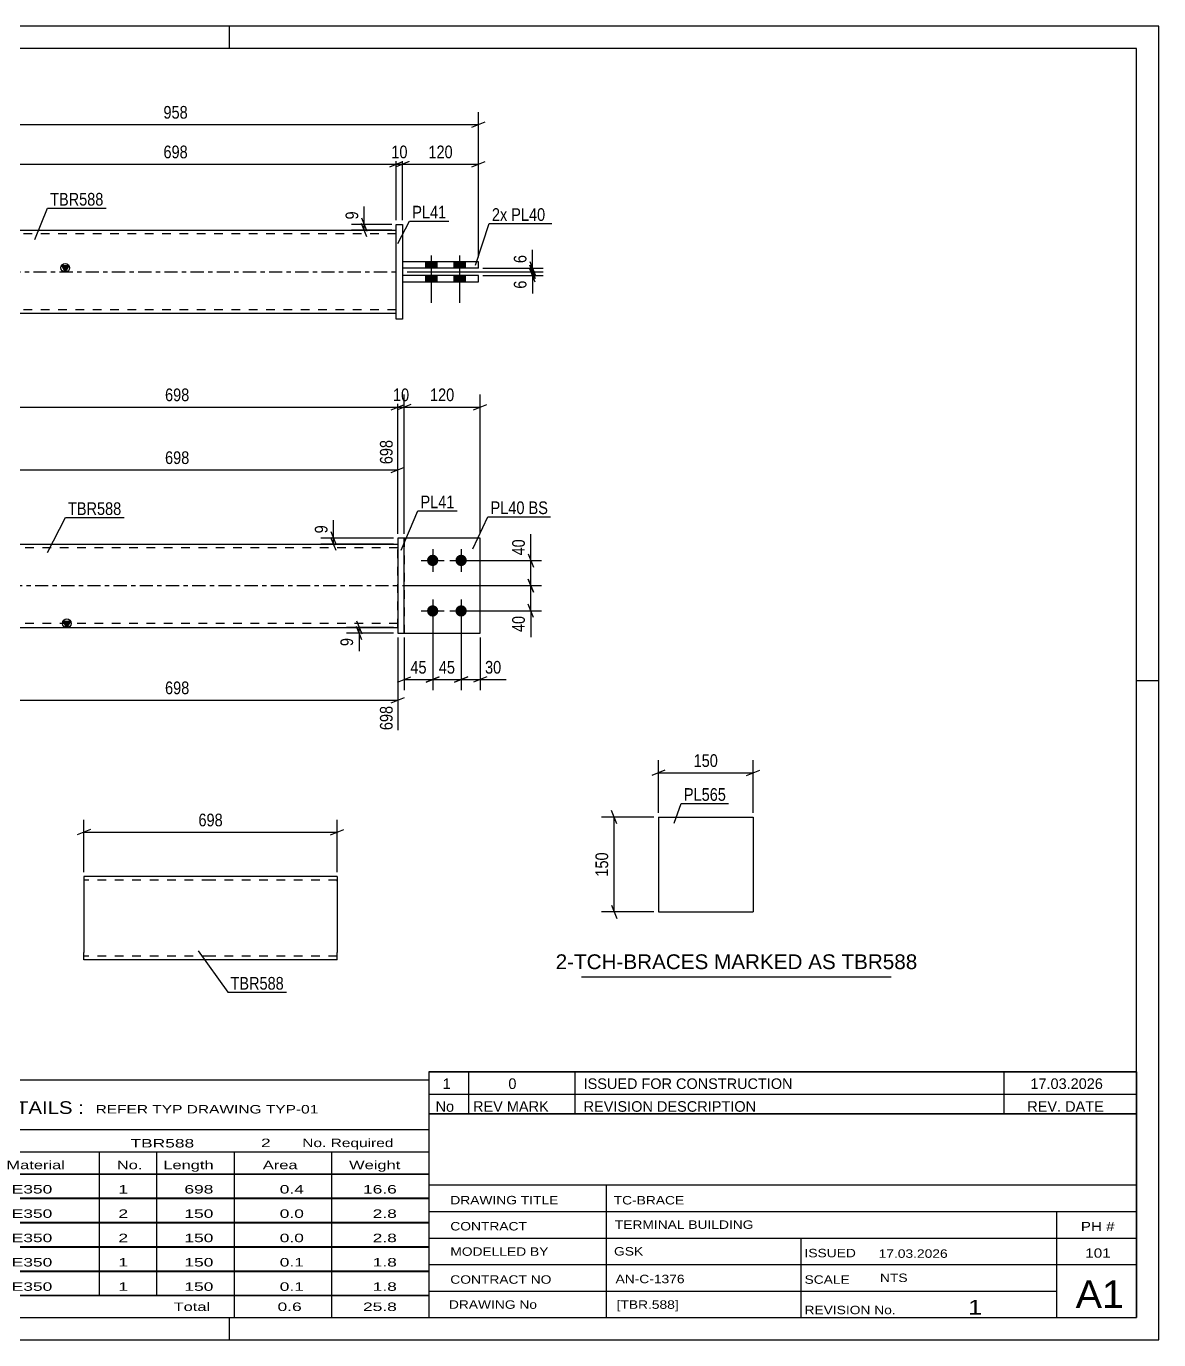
# Model space of a CAD drawing. Header units: millimetres. Extents: x 0 to 420, y 0 to 297.
# Drawn here: x 164 to 420, y 0 to 297 of the extents above; entities that cross this region are included whole.
import ezdxf

# ---------------------------------------------------------------- set-up
doc = ezdxf.new("R2010")
doc.units = ezdxf.units.MM
doc.linetypes.add('DXK_LINE_DOT2', pattern=[3.9198, 1.9599, -1.9599])
doc.linetypes.add('DXK_LINE_DOT3', pattern=[5.9187, 2.979, -0.9799, 0.9799, -0.9799])
doc.styles.add('Arial', font='ARIAL.TTF', dxfattribs={"height": 0.2})
doc.styles.add('Arial Narrow', font='ARIALN.TTF', dxfattribs={"height": 0.2})

# ---------------------------------------------------------------- blocks, each defined once
blk = doc.blocks.new('Unknown-585696536-1128')
at = {"color": 5, "linetype": 'Continuous'}
for p, q in [((420, 297), (0, 297)), ((210, 292), (210, 297)), ((420, 0), (420, 297)), ((415, 292), (5, 292)), ((415, 5), (415, 292)), ((420, 149), (415, 149)), ((5, 5), (415, 5)), ((210, 0), (210, 5)), ((0, 0), (420, 0))]:
    blk.add_line(p, q, dxfattribs=at)
blk = doc.blocks.new('Part-585696536-1840 - 1834')
at = {"linetype": 'Continuous'}
blk.add_hatch(color=2, dxfattribs=at).paths.add_polyline_path([(173.2, 161.08), (172.4, 162.48), (174, 162.48)])
at = {"color": 2, "linetype": 'Continuous'}
for p, q in [((148.26, 179.93), (248.04, 179.93)), ((148.26, 161.08), (248.04, 161.08)), ((173.2, 161.08), (172.4, 162.48)), ((172.4, 162.48), (174, 162.48)), ((174, 162.48), (173.2, 161.08))]:
    blk.add_line(p, q, dxfattribs=at)
at = {"color": 7, "linetype": 'DXK_LINE_DOT2'}
for p, q in [((148.26, 161.08), (148.26, 179.93)), ((248.04, 179.08), (148.26, 179.08)), ((248.04, 161.08), (248.04, 179.93)), ((248.04, 161.93), (148.26, 161.93))]:
    blk.add_line(p, q, dxfattribs=at)
at = {"color": 7, "linetype": 'DXK_LINE_DOT3'}
blk.add_line((148.26, 170.51), (248.04, 170.51), dxfattribs=at)
at = {"color": 2, "linetype": 'Continuous'}
blk.add_circle((173.2, 161.98), 1, dxfattribs=at)
blk = doc.blocks.new('Part-585696536-1845 - 1834')
at = {"color": 7, "linetype": 'DXK_LINE_DOT2'}
for p, q in [((266.61, 181.22), (249.46, 181.22)), ((249.46, 181.22), (249.46, 159.79)), ((266.61, 159.79), (266.61, 181.22)), ((249.46, 159.79), (266.61, 159.79))]:
    blk.add_line(p, q, dxfattribs=at)
blk = doc.blocks.new('Part-585696536-1851 - 1834')
at = {"color": 2, "linetype": 'Continuous'}
for p, q in [((248.04, 181.22), (248.04, 159.79)), ((249.46, 181.22), (248.04, 181.22)), ((249.46, 159.79), (249.46, 181.22)), ((248.04, 159.79), (249.46, 159.79))]:
    blk.add_line(p, q, dxfattribs=at)
blk = doc.blocks.new('Bolt-585696536-1867 - 1834')
at = {"linetype": 'Continuous'}
for points in [[(255.89, 177.51, -1), (255.89, 174.93, -1)], [(262.32, 177.51, -1), (262.32, 174.93, -1)], [(255.89, 166.08, -1), (255.89, 163.51, -1)], [(262.32, 166.08, -1), (262.32, 163.51, -1)]]:
    blk.add_hatch(color=1, dxfattribs=at).paths.add_polyline_path(points)
at = {"color": 1, "linetype": 'Continuous'}
for p, q in [((255.89, 178.79), (255.89, 173.65)), ((262.32, 178.79), (262.32, 173.65)), ((253.32, 176.22), (258.46, 176.22)), ((259.75, 176.22), (264.89, 176.22)), ((255.89, 167.36), (255.89, 162.22)), ((262.32, 167.36), (262.32, 162.22)), ((253.32, 164.79), (258.46, 164.79)), ((259.75, 164.79), (264.89, 164.79))]:
    blk.add_line(p, q, dxfattribs=at)
blk = doc.blocks.new('Part-585696536-1874 - 1834')
at = {"color": 2, "linetype": 'Continuous'}
for p, q in [((266.61, 181.22), (249.46, 181.22)), ((266.61, 159.79), (266.61, 181.22)), ((249.46, 159.79), (266.61, 159.79))]:
    blk.add_line(p, q, dxfattribs=at)
at = {"color": 7, "linetype": 'DXK_LINE_DOT2'}
blk.add_line((249.46, 181.22), (249.46, 159.79), dxfattribs=at)
blk = doc.blocks.new('Bolt-585696536-1538 - 1531')
at = {"linetype": 'Continuous'}
for points in [[(256.81, 243.76), (254.24, 243.76), (254.24, 242.33), (256.81, 242.33)], [(256.81, 243.76), (254.24, 243.76), (254.24, 242.33), (256.81, 242.33)], [(263.24, 243.76), (260.67, 243.76), (260.67, 242.33), (263.24, 242.33)], [(263.24, 243.76), (260.67, 243.76), (260.67, 242.33), (263.24, 242.33)], [(256.81, 240.62), (254.24, 240.62), (254.24, 239.19), (256.81, 239.19)], [(256.81, 240.62), (254.24, 240.62), (254.24, 239.19), (256.81, 239.19)], [(263.24, 240.62), (260.67, 240.62), (260.67, 239.19), (263.24, 239.19)], [(263.24, 240.62), (260.67, 240.62), (260.67, 239.19), (263.24, 239.19)]]:
    blk.add_hatch(color=1, dxfattribs=at).paths.add_polyline_path(points)
at = {"color": 1, "linetype": 'Continuous'}
for p, q in [((254.24, 243.76), (254.24, 242.33)), ((254.24, 243.76), (254.24, 242.33)), ((255.53, 245.19), (255.53, 234.47)), ((255.53, 245.19), (255.53, 234.47)), ((256.81, 243.76), (256.81, 242.33)), ((256.81, 243.76), (256.81, 242.33)), ((260.67, 243.76), (260.67, 242.33)), ((260.67, 243.76), (260.67, 242.33)), ((261.95, 245.19), (261.95, 234.47)), ((261.95, 245.19), (261.95, 234.47)), ((263.24, 243.76), (263.24, 242.33)), ((263.24, 243.76), (263.24, 242.33)), ((254.24, 240.62), (254.24, 239.19)), ((254.24, 240.62), (254.24, 239.19)), ((256.81, 240.62), (256.81, 239.19)), ((256.81, 240.62), (256.81, 239.19)), ((260.67, 240.62), (260.67, 239.19)), ((260.67, 240.62), (260.67, 239.19)), ((263.24, 240.62), (263.24, 239.19)), ((263.24, 240.62), (263.24, 239.19))]:
    blk.add_line(p, q, dxfattribs=at)
blk = doc.blocks.new('Part-585696536-1594 - 1531')
at = {"linetype": 'Continuous'}
blk.add_hatch(color=2, dxfattribs=at).paths.add_polyline_path([(172.83, 241.47), (172.03, 242.87), (173.63, 242.87)])
at = {"color": 2, "linetype": 'Continuous'}
for p, q in [((147.89, 250.9), (247.67, 250.9)), ((172.83, 241.47), (172.03, 242.87)), ((172.03, 242.87), (173.63, 242.87)), ((173.63, 242.87), (172.83, 241.47)), ((247.67, 232.04), (147.89, 232.04))]:
    blk.add_line(p, q, dxfattribs=at)
at = {"color": 7, "linetype": 'DXK_LINE_DOT2'}
for p, q in [((147.89, 232.04), (147.89, 250.9)), ((247.67, 250.04), (147.89, 250.04)), ((247.67, 232.04), (247.67, 250.9)), ((247.67, 232.9), (147.89, 232.9))]:
    blk.add_line(p, q, dxfattribs=at)
at = {"color": 7, "linetype": 'DXK_LINE_DOT3'}
blk.add_line((147.89, 241.47), (247.67, 241.47), dxfattribs=at)
at = {"color": 2, "linetype": 'Continuous'}
blk.add_circle((172.83, 242.37), 1, dxfattribs=at)
blk = doc.blocks.new('Part-585696536-1579 - 1531')
at = {"color": 2, "linetype": 'Continuous'}
for p, q in [((266.24, 240.62), (249.1, 240.62)), ((249.1, 240.62), (249.1, 239.19)), ((266.24, 239.19), (266.24, 240.62)), ((249.1, 239.19), (266.24, 239.19))]:
    blk.add_line(p, q, dxfattribs=at)
blk = doc.blocks.new('Part-585696536-1574 - 1531')
at = {"color": 2, "linetype": 'Continuous'}
for p, q in [((249.1, 243.76), (249.1, 242.33)), ((266.24, 243.76), (249.1, 243.76)), ((266.24, 242.33), (266.24, 243.76)), ((266.24, 242.33), (249.1, 242.33))]:
    blk.add_line(p, q, dxfattribs=at)
blk = doc.blocks.new('Part-585696536-1614 - 1531')
at = {"color": 2, "linetype": 'Continuous'}
for p, q in [((247.67, 230.76), (247.67, 252.19)), ((247.67, 252.19), (249.1, 252.19)), ((249.1, 252.19), (249.1, 230.76)), ((249.1, 230.76), (247.67, 230.76))]:
    blk.add_line(p, q, dxfattribs=at)
blk = doc.blocks.new('Part-585696536-1295 - 1279')
at = {"color": 2, "linetype": 'Continuous'}
for p, q in [((306.9, 118.17), (328.33, 118.17)), ((306.9, 118.17), (306.9, 96.74)), ((328.33, 118.17), (328.33, 96.74)), ((306.9, 96.74), (328.33, 96.74))]:
    blk.add_line(p, q, dxfattribs=at)
blk = doc.blocks.new('Part-585696536-2485 - 2479')
at = {"color": 2, "linetype": 'Continuous'}
for p, q in [((205.64, 104.74), (177.07, 104.74)), ((177.07, 104.74), (177.07, 87.59)), ((234.31, 104.74), (205.74, 104.74)), ((234.31, 104.74), (234.31, 87.59)), ((177.07, 86.38), (177.07, 87.59)), ((177.07, 86.01), (177.07, 86.38)), ((234.31, 85.88), (234.31, 87.59)), ((177.07, 85.88), (177.07, 86.01)), ((205.64, 85.88), (177.07, 85.88)), ((234.31, 85.88), (205.74, 85.88))]:
    blk.add_line(p, q, dxfattribs=at)
at = {"color": 7, "linetype": 'DXK_LINE_DOT2'}
for p, q in [((205.64, 103.88), (177.07, 103.88)), ((234.31, 103.88), (205.74, 103.88)), ((234.31, 103.88), (234.31, 103.81)), ((234.31, 103.81), (234.31, 103.88)), ((234.31, 103.68), (234.31, 103.81)), ((234.31, 103.81), (234.31, 103.68)), ((177.07, 86.94), (177.07, 87.59)), ((177.07, 86.38), (177.07, 87.27)), ((177.07, 86.74), (177.07, 86.8)), ((177.07, 86.74), (177.07, 86.8)), ((205.64, 86.74), (177.07, 86.74)), ((234.31, 86.74), (205.74, 86.74)), ((234.31, 86.8), (234.31, 87.27)), ((234.31, 86.74), (234.31, 86.8)), ((177.07, 85.88), (177.07, 85.88))]:
    blk.add_line(p, q, dxfattribs=at)
blk = doc.blocks.new('StraightDimension-585696536-2028 - 1834')
at = {"color": 7, "linetype": 'Continuous'}
for p, q in [((255.89, 163.79), (255.89, 146.87)), ((249.46, 158.79), (249.46, 146.87)), ((247.96, 148.67), (250.96, 149.87)), ((249.46, 149.27), (255.89, 149.27)), ((257.39, 149.87), (254.39, 148.67))]:
    blk.add_line(p, q, dxfattribs=at)
at = {"color": 0}
blk.add_wipeout([(255.11, 150.02), (255.11, 154.22), (250.25, 154.22), (250.25, 150.02)], dxfattribs=at)
at = {"color": 3, "style": 'Arial Narrow'}
blk.add_text('45', height=2.863, dxfattribs=at).set_placement((250.85, 150.62))
blk = doc.blocks.new('StraightDimension-585696536-1964 - 1834')
at = {"color": 7, "linetype": 'Continuous'}
for p, q in [((247.04, 181.22), (230.61, 181.22)), ((232.86, 182.72), (234.06, 179.72)), ((234.06, 178.43), (232.86, 181.43)), ((233.46, 179.93), (233.46, 181.22)), ((247.04, 179.93), (230.61, 179.93))]:
    blk.add_line(p, q, dxfattribs=at)
at = {"color": 0}
blk.add_wipeout([(232.71, 184.77), (228.51, 184.77), (228.51, 181.74), (232.71, 181.74)], dxfattribs=at)
at = {"color": 7, "linetype": 'Continuous'}
blk.add_line((233.46, 181.22), (233.46, 185.3), dxfattribs=at)
blk.add_line((233.46, 181.22), (233.46, 185.3), dxfattribs=at)
at = {"color": 3, "style": 'Arial Narrow'}
blk.add_text('9', height=2.86, rotation=90.0002, dxfattribs=at).set_placement((232.11, 182.34))
blk = doc.blocks.new('StraightDimension-585696536-1973 - 1834')
at = {"color": 7, "linetype": 'Continuous'}
for p, q in [((263.32, 176.22), (280.47, 176.22)), ((277.47, 177.72), (278.67, 174.72)), ((278.07, 170.51), (278.07, 176.22)), ((249.04, 170.51), (280.47, 170.51)), ((278.67, 169.01), (277.47, 172.01))]:
    blk.add_line(p, q, dxfattribs=at)
at = {"color": 0}
blk.add_wipeout([(277.32, 181.6), (273.12, 181.6), (273.12, 176.74), (277.32, 176.74)], dxfattribs=at)
at = {"color": 7, "linetype": 'Continuous'}
blk.add_line((278.07, 176.22), (278.07, 182.13), dxfattribs=at)
blk.add_line((278.07, 176.22), (278.07, 182.13), dxfattribs=at)
at = {"color": 3, "style": 'Arial Narrow'}
blk.add_text('40', height=2.863, rotation=90.0002, dxfattribs=at).set_placement((276.72, 177.34))
blk = doc.blocks.new('StraightDimension-585696536-1915 - 1834')
at = {"color": 7, "linetype": 'Continuous'}
for p, q in [((149.76, 211.48), (146.76, 210.28)), ((148.26, 182.22), (148.26, 213.73)), ((148.26, 210.88), (248.04, 210.88)), ((246.54, 210.28), (249.54, 211.48)), ((248.04, 182.22), (248.04, 213.73))]:
    blk.add_line(p, q, dxfattribs=at)
at = {"color": 0}
blk.add_wipeout([(201.49, 211.63), (201.49, 215.83), (194.8, 215.83), (194.8, 211.63)], dxfattribs=at)
at = {"color": 3, "style": 'Arial Narrow'}
blk.add_text('698', height=2.863, dxfattribs=at).set_placement((195.4, 212.23))
blk = doc.blocks.new('StraightDimension-585696536-1924 - 1834')
at = {"color": 7, "linetype": 'Continuous'}
for p, q in [((246.54, 210.28), (249.54, 211.48)), ((250.96, 211.48), (247.96, 210.28)), ((248.04, 182.22), (248.04, 213.73)), ((248.04, 210.88), (249.46, 210.88)), ((249.46, 182.22), (249.46, 213.73))]:
    blk.add_line(p, q, dxfattribs=at)
at = {"color": 0}
blk.add_wipeout([(251.18, 211.63), (251.18, 215.83), (246.32, 215.83), (246.32, 211.63)], dxfattribs=at)
at = {"color": 3, "style": 'Arial Narrow'}
blk.add_text('10', height=2.863, dxfattribs=at).set_placement((246.92, 212.23))
blk = doc.blocks.new('StraightDimension-585696536-2005 - 1834')
at = {"color": 7, "linetype": 'Continuous'}
for p, q in [((262.32, 163.79), (262.32, 146.87)), ((266.61, 158.79), (266.61, 146.87)), ((260.82, 148.67), (263.82, 149.87)), ((262.32, 149.27), (266.61, 149.27)), ((268.11, 149.87), (265.11, 148.67))]:
    blk.add_line(p, q, dxfattribs=at)
at = {"color": 0}
blk.add_wipeout([(271.99, 150.02), (271.99, 154.22), (267.13, 154.22), (267.13, 150.02)], dxfattribs=at)
at = {"color": 7, "linetype": 'Continuous'}
blk.add_line((266.61, 149.27), (272.51, 149.27), dxfattribs=at)
blk.add_line((266.61, 149.27), (272.51, 149.27), dxfattribs=at)
at = {"color": 3, "style": 'Arial Narrow'}
blk.add_text('30', height=2.863, dxfattribs=at).set_placement((267.73, 150.62))
blk = doc.blocks.new('StraightDimension-585696536-1941 - 1834')
at = {"color": 7, "linetype": 'Continuous'}
for p, q in [((250.96, 211.48), (247.96, 210.28)), ((249.46, 182.22), (249.46, 213.73)), ((249.46, 210.88), (266.61, 210.88)), ((265.11, 210.28), (268.11, 211.48)), ((266.61, 182.22), (266.61, 213.73))]:
    blk.add_line(p, q, dxfattribs=at)
at = {"color": 0}
blk.add_wipeout([(261.38, 211.63), (261.38, 215.83), (254.69, 215.83), (254.69, 211.63)], dxfattribs=at)
at = {"color": 3, "style": 'Arial Narrow'}
blk.add_text('120', height=2.863, dxfattribs=at).set_placement((255.29, 212.23))
blk = doc.blocks.new('StraightDimension-585696536-1986 - 1834')
at = {"color": 7, "linetype": 'Continuous'}
for p, q in [((249.04, 170.51), (280.47, 170.51)), ((277.47, 172.01), (278.67, 169.01)), ((278.07, 164.79), (278.07, 170.51)), ((263.32, 164.79), (280.47, 164.79)), ((278.67, 163.29), (277.47, 166.29))]:
    blk.add_line(p, q, dxfattribs=at)
at = {"color": 0}
blk.add_wipeout([(277.32, 164.27), (273.12, 164.27), (273.12, 159.41), (277.32, 159.41)], dxfattribs=at)
at = {"color": 7, "linetype": 'Continuous'}
blk.add_line((278.07, 164.79), (278.07, 158.88), dxfattribs=at)
blk.add_line((278.07, 164.79), (278.07, 158.88), dxfattribs=at)
at = {"color": 3, "style": 'Arial Narrow'}
blk.add_text('40', height=2.863, rotation=90.0002, dxfattribs=at).set_placement((276.72, 160.01))
blk = doc.blocks.new('StraightDimension-585696536-2018 - 1834')
at = {"color": 7, "linetype": 'Continuous'}
for p, q in [((255.89, 163.79), (255.89, 146.87)), ((262.32, 163.79), (262.32, 146.87)), ((254.39, 148.67), (257.39, 149.87)), ((255.89, 149.27), (262.32, 149.27)), ((263.82, 149.87), (260.82, 148.67))]:
    blk.add_line(p, q, dxfattribs=at)
at = {"color": 0}
blk.add_wipeout([(261.54, 150.02), (261.54, 154.22), (256.68, 154.22), (256.68, 150.02)], dxfattribs=at)
at = {"color": 3, "style": 'Arial Narrow'}
blk.add_text('45', height=2.863, dxfattribs=at).set_placement((257.28, 150.62))
blk = doc.blocks.new('StraightDimension-585696536-2045 - 1834')
at = {"color": 7, "linetype": 'Continuous'}
for p, q in [((247.04, 161.08), (236.39, 161.08)), ((238.64, 162.58), (239.84, 159.58)), ((239.84, 158.29), (238.64, 161.29)), ((239.24, 159.79), (239.24, 161.08)), ((247.04, 159.79), (236.39, 159.79))]:
    blk.add_line(p, q, dxfattribs=at)
at = {"color": 0}
blk.add_wipeout([(238.49, 159.27), (234.29, 159.27), (234.29, 156.24), (238.49, 156.24)], dxfattribs=at)
at = {"color": 7, "linetype": 'Continuous'}
blk.add_line((239.24, 159.79), (239.24, 155.71), dxfattribs=at)
blk.add_line((239.24, 159.79), (239.24, 155.71), dxfattribs=at)
at = {"color": 3, "style": 'Arial Narrow'}
blk.add_text('9', height=2.86, rotation=90.0002, dxfattribs=at).set_placement((237.89, 156.84))
blk = doc.blocks.new('StraightDimension-585696536-3638 - 1834')
at = {"color": 7, "linetype": 'Continuous'}
for p, q in [((148.26, 158.79), (148.26, 141.49)), ((248.04, 158.79), (248.04, 137.84)), ((149.76, 145.22), (146.76, 144.02)), ((148.26, 144.62), (248.04, 144.62)), ((246.54, 144.02), (249.54, 145.22))]:
    blk.add_line(p, q, dxfattribs=at)
at = {"color": 0}
blk.add_wipeout([(201.49, 145.37), (201.49, 149.57), (194.8, 149.57), (194.8, 145.37)], dxfattribs=at)
at = {"color": 0, "linetype": 'Continuous'}
for points in [[(147.66, 143.92), (143.46, 143.92), (143.46, 140.89), (147.66, 140.89)], [(247.44, 143.92), (243.24, 143.92), (243.24, 137.24), (247.44, 137.24)]]:
    blk.add_wipeout(points, dxfattribs=at)
at = {"color": 3, "style": 'Arial Narrow'}
blk.add_text('698', height=2.863, dxfattribs=at).set_placement((195.4, 145.97))
at = {"color": 3, "linetype": 'Continuous', "style": 'Arial Narrow'}
for s, height, p in [('0', 2.86, (147.06, 141.49)), ('698', 2.863, (246.84, 137.84))]:
    blk.add_text(s, height=height, rotation=90.0002, dxfattribs=at).set_placement(p)
blk = doc.blocks.new('StraightDimension-585696536-3685 - 1834')
at = {"color": 7, "linetype": 'Continuous'}
for p, q in [((248.04, 182.22), (248.04, 203.45)), ((148.26, 180.93), (148.26, 199.79)), ((149.76, 197.27), (146.76, 196.07)), ((148.26, 196.67), (248.04, 196.67)), ((246.54, 196.07), (249.54, 197.27))]:
    blk.add_line(p, q, dxfattribs=at)
at = {"color": 0, "linetype": 'Continuous'}
for points in [[(247.44, 204.05), (243.24, 204.05), (243.24, 197.37), (247.44, 197.37)], [(147.66, 200.39), (143.46, 200.39), (143.46, 197.37), (147.66, 197.37)]]:
    blk.add_wipeout(points, dxfattribs=at)
at = {"color": 0}
blk.add_wipeout([(201.49, 197.42), (201.49, 201.62), (194.8, 201.62), (194.8, 197.42)], dxfattribs=at)
at = {"color": 3, "linetype": 'Continuous', "style": 'Arial Narrow'}
for s, height, p in [('698', 2.863, (246.84, 197.97)), ('0', 2.86, (147.06, 197.97))]:
    blk.add_text(s, height=height, rotation=90.0002, dxfattribs=at).set_placement(p)
at = {"color": 3, "style": 'Arial Narrow'}
blk.add_text('698', height=2.863, dxfattribs=at).set_placement((195.4, 198.02))
blk = doc.blocks.new('StraightDimension-585696536-1654 - 1531')
at = {"color": 7, "linetype": 'Continuous'}
for p, q in [((239.81, 253.69), (241.01, 250.69)), ((246.67, 252.19), (237.56, 252.19)), ((246.67, 250.9), (237.56, 250.9)), ((241.01, 249.4), (239.81, 252.4)), ((240.41, 250.9), (240.41, 252.19))]:
    blk.add_line(p, q, dxfattribs=at)
at = {"color": 0}
blk.add_wipeout([(239.66, 255.74), (235.46, 255.74), (235.46, 252.71), (239.66, 252.71)], dxfattribs=at)
at = {"color": 7, "linetype": 'Continuous'}
blk.add_line((240.41, 252.19), (240.41, 256.26), dxfattribs=at)
blk.add_line((240.41, 252.19), (240.41, 256.26), dxfattribs=at)
at = {"color": 3, "style": 'Arial Narrow'}
blk.add_text('9', height=2.86, rotation=90.0002, dxfattribs=at).set_placement((239.06, 253.31))
blk = doc.blocks.new('StraightDimension-585696536-1685 - 1531')
at = {"color": 7, "linetype": 'Continuous'}
for p, q in [((147.89, 253.19), (147.89, 268.65)), ((247.67, 253.19), (247.67, 268.65)), ((149.39, 266.4), (146.39, 265.2)), ((147.89, 265.8), (247.67, 265.8)), ((246.17, 265.2), (249.17, 266.4))]:
    blk.add_line(p, q, dxfattribs=at)
at = {"color": 0}
blk.add_wipeout([(201.12, 266.55), (201.12, 270.75), (194.44, 270.75), (194.44, 266.55)], dxfattribs=at)
at = {"color": 3, "style": 'Arial Narrow'}
blk.add_text('698', height=2.863, dxfattribs=at).set_placement((195.04, 267.15))
blk = doc.blocks.new('StraightDimension-585696536-1634 - 1531')
at = {"color": 7, "linetype": 'Continuous'}
for p, q in [((250.1, 241.47), (280.84, 241.47)), ((267.24, 240.62), (280.84, 240.62)), ((277.84, 242.97), (279.04, 239.97)), ((279.04, 239.12), (277.84, 242.12)), ((278.44, 240.62), (278.44, 241.47))]:
    blk.add_line(p, q, dxfattribs=at)
at = {"color": 0}
blk.add_wipeout([(277.69, 240.09), (273.49, 240.09), (273.49, 237.06), (277.69, 237.06)], dxfattribs=at)
at = {"color": 7, "linetype": 'Continuous'}
blk.add_line((278.44, 240.62), (278.44, 236.54), dxfattribs=at)
blk.add_line((278.44, 240.62), (278.44, 236.54), dxfattribs=at)
at = {"color": 3, "style": 'Arial Narrow'}
blk.add_text('6', height=2.86, rotation=90.0002, dxfattribs=at).set_placement((277.09, 237.66))
blk = doc.blocks.new('StraightDimension-585696536-1644 - 1531')
at = {"color": 7, "linetype": 'Continuous'}
for p, q in [((277.84, 243.83), (279.04, 240.83)), ((250.1, 241.47), (280.84, 241.47)), ((267.24, 242.33), (280.84, 242.33)), ((279.04, 239.97), (277.84, 242.97)), ((278.44, 241.47), (278.44, 242.33))]:
    blk.add_line(p, q, dxfattribs=at)
at = {"color": 0}
blk.add_wipeout([(277.69, 245.88), (273.49, 245.88), (273.49, 242.85), (277.69, 242.85)], dxfattribs=at)
at = {"color": 7, "linetype": 'Continuous'}
blk.add_line((278.44, 242.33), (278.44, 246.41), dxfattribs=at)
blk.add_line((278.44, 242.33), (278.44, 246.41), dxfattribs=at)
at = {"color": 3, "style": 'Arial Narrow'}
blk.add_text('6', height=2.86, rotation=90.0002, dxfattribs=at).set_placement((277.09, 243.45))
blk = doc.blocks.new('StraightDimension-585696536-1665 - 1531')
at = {"color": 7, "linetype": 'Continuous'}
for p, q in [((249.1, 253.19), (249.1, 268.65)), ((266.24, 244.76), (266.24, 268.65)), ((250.6, 266.4), (247.6, 265.2)), ((249.1, 265.8), (266.24, 265.8)), ((264.74, 265.2), (267.74, 266.4))]:
    blk.add_line(p, q, dxfattribs=at)
at = {"color": 0}
blk.add_wipeout([(261.01, 266.55), (261.01, 270.75), (254.33, 270.75), (254.33, 266.55)], dxfattribs=at)
at = {"color": 3, "style": 'Arial Narrow'}
blk.add_text('120', height=2.863, dxfattribs=at).set_placement((254.93, 267.15))
blk = doc.blocks.new('StraightDimension-585696536-1675 - 1531')
at = {"color": 7, "linetype": 'Continuous'}
for p, q in [((247.67, 253.19), (247.67, 268.65)), ((249.1, 253.19), (249.1, 268.65)), ((246.17, 265.2), (249.17, 266.4)), ((250.6, 266.4), (247.6, 265.2)), ((247.67, 265.8), (249.1, 265.8))]:
    blk.add_line(p, q, dxfattribs=at)
at = {"color": 0}
blk.add_wipeout([(250.81, 266.55), (250.81, 270.75), (245.95, 270.75), (245.95, 266.55)], dxfattribs=at)
at = {"color": 3, "style": 'Arial Narrow'}
blk.add_text('10', height=2.863, dxfattribs=at).set_placement((246.55, 267.15))
blk = doc.blocks.new('StraightDimension-585696536-1716 - 1531')
at = {"color": 7, "linetype": 'Continuous'}
for p, q in [((129.32, 244.76), (129.32, 277.61)), ((266.24, 244.76), (266.24, 277.61)), ((130.82, 275.36), (127.82, 274.16)), ((129.32, 274.76), (266.24, 274.76)), ((264.74, 274.16), (267.74, 275.36))]:
    blk.add_line(p, q, dxfattribs=at)
at = {"color": 0}
blk.add_wipeout([(201.12, 275.51), (201.12, 279.71), (194.44, 279.71), (194.44, 275.51)], dxfattribs=at)
at = {"color": 3, "style": 'Arial Narrow'}
blk.add_text('958', height=2.863, dxfattribs=at).set_placement((195.04, 276.11))
blk = doc.blocks.new('StraightDimension-585696536-1297 - 1279')
at = {"color": 7, "linetype": 'Continuous'}
for p, q in [((297.5, 116.67), (296.3, 119.67)), ((305.9, 118.17), (294.05, 118.17)), ((296.9, 96.74), (296.9, 118.17)), ((296.3, 98.24), (297.5, 95.24)), ((305.9, 96.74), (294.05, 96.74))]:
    blk.add_line(p, q, dxfattribs=at)
at = {"color": 0}
blk.add_wipeout([(296.15, 110.8), (291.95, 110.8), (291.95, 104.12), (296.15, 104.12)], dxfattribs=at)
at = {"color": 3, "style": 'Arial Narrow'}
blk.add_text('150', height=2.863, rotation=90.0002, dxfattribs=at).set_placement((295.55, 104.72))
blk = doc.blocks.new('StraightDimension-585696536-1308 - 1279')
at = {"color": 7, "linetype": 'Continuous'}
for p, q in [((306.9, 119.17), (306.9, 131.02)), ((328.33, 119.17), (328.33, 131.02)), ((308.4, 128.77), (305.4, 127.57)), ((306.9, 128.17), (328.33, 128.17)), ((326.83, 127.57), (329.83, 128.77))]:
    blk.add_line(p, q, dxfattribs=at)
at = {"color": 0}
blk.add_wipeout([(320.96, 128.92), (320.96, 133.12), (314.27, 133.12), (314.27, 128.92)], dxfattribs=at)
at = {"color": 3, "style": 'Arial Narrow'}
blk.add_text('150', height=2.863, dxfattribs=at).set_placement((314.87, 129.52))
blk = doc.blocks.new('StraightDimension-585696536-2490 - 2479')
at = {"color": 7, "linetype": 'Continuous'}
for p, q in [((177.07, 105.74), (177.07, 117.59)), ((234.31, 105.74), (234.31, 117.59)), ((178.57, 115.34), (175.57, 114.14)), ((177.07, 114.74), (234.31, 114.74)), ((232.81, 114.14), (235.81, 115.34))]:
    blk.add_line(p, q, dxfattribs=at)
at = {"color": 0}
blk.add_wipeout([(209.03, 115.49), (209.03, 119.69), (202.35, 119.69), (202.35, 115.49)], dxfattribs=at)
at = {"color": 3, "style": 'Arial Narrow'}
blk.add_text('698', height=2.863, dxfattribs=at).set_placement((202.95, 116.09))
blk = doc.blocks.new('Unknown-585696536-4493')
at = {"color": 7, "linetype": 'Continuous'}
for p, q in [((255, 51.05), (255, 5)), ((255, 51.05), (415, 51.05)), ((415, 51), (415, 5)), ((255, 35), (415, 35)), ((295.14, 35), (295.14, 5)), ((255, 29), (415, 29)), ((397, 5.05), (397, 29.05)), ((255, 23), (415, 23)), ((339.14, 23), (339.14, 5)), ((255, 17), (415, 17)), ((255, 11), (397, 11)), ((255, 5), (415, 5))]:
    blk.add_line(p, q, dxfattribs=at)
at = {"color": 7, "style": 'Arial Narrow'}
for s, height, width, p in [('DRAWING TITLE', 1.9089, 1.425378, (259.88, 30.61)), ('TC-BRACE', 1.909, 1.425378, (296.81, 30.59)), ('TERMINAL BUILDING', 1.9089, 1.425378, (297.06, 25.07)), ('CONTRACT', 1.909, 1.425378, (259.88, 24.71)), ('MODELLED BY', 1.9089, 1.425378, (259.88, 18.98)), ('GSK', 1.909, 1.425378, (296.88, 19.04)), ('ISSUED', 1.909, 1.425378, (339.94, 18.64)), ('17.03.2026', 1.909, 1.425378, (356.69, 18.52)), ('CONTRACT NO', 1.9089, 1.425378, (259.88, 12.66)), ('AN-C-1376', 1.909, 1.425378, (297.23, 12.78)), ('SCALE', 1.909, 1.425378, (339.94, 12.65)), ('A1', 6.204, 1.25, (401.24, 7.2)), ('DRAWING No', 1.909, 1.425378, (259.56, 7)), ('[TBR.588]', 1.909, 1.425378, (297.46, 6.99)), ('1', 3.34, 1.5, (376.91, 5.68)), ('REVISION No.', 1.9089, 1.425378, (339.94, 5.77))]:
    blk.add_text(s, height=height, dxfattribs=dict(at, width=width)).set_placement(p)
at = {"color": 7, "linetype": 'Continuous', "style": 'Arial Narrow'}
for s, height, width, p in [('PH #', 2.1, 1.42538, (402.4, 24.55)), ('101', 2.1, 1.42538, (403.41, 18.55)), ('NTS', 1.909, 1.425378, (357, 13.05))]:
    blk.add_text(s, height=height, dxfattribs=dict(at, width=width)).set_placement(p)
blk = doc.blocks.new('Unknown-585696536-4494')
at = {"color": 7, "linetype": 'Continuous'}
for p, q in [((255, 60.55), (415, 60.55)), ((415, 60.55), (255, 60.55)), ((255, 60.55), (255, 55.55)), ((264, 60.55), (264, 55.55)), ((288, 60.55), (288, 55.55)), ((385, 60.55), (385, 55.55)), ((415, 60.55), (415, 55.55)), ((255, 55.55), (415, 55.55)), ((255, 55.55), (255, 51.05)), ((255, 55.55), (415, 55.55)), ((264, 55.55), (264, 51.05)), ((288, 55.55), (288, 51.05)), ((385, 55.55), (385, 51.05)), ((415, 55.55), (415, 51.05)), ((415, 51.05), (255, 51.05))]:
    blk.add_line(p, q, dxfattribs=at)
at = {"color": 7, "linetype": 'Continuous', "style": 'Arial Narrow'}
for s, height, width, p in [('1', 2.39, 1.196471, (258.16, 56.7)), ('0', 2.39, 1.196471, (273, 56.7)), ('ISSUED FOR CONSTRUCTION', 2.3861, 1.196471, (290, 56.7)), ('17.03.2026', 2.386, 1.196471, (391, 56.7)), ('No', 2.386, 1.2, (256.54, 51.55)), ('REV MARK', 2.386, 1.2, (265, 51.55)), ('REVISION DESCRIPTION', 2.3861, 1.2, (290, 51.55)), ('REV. DATE', 2.386, 1.2, (390.28, 51.55))]:
    blk.add_text(s, height=height, dxfattribs=dict(at, width=width)).set_placement(p)
blk = doc.blocks.new('Unknown-585696536-4495')
at = {"color": 7, "linetype": 'Continuous'}
for p, q in [((95, 58.75), (255, 58.75)), ((95, 47.5), (95, 58.75)), ((255, 58.75), (255, 47.5)), ((95, 47.5), (255, 47.5)), ((95, 47.5), (95, 42.5)), ((255, 47.5), (255, 42.5)), ((95, 42.5), (255, 42.5)), ((95, 42.5), (95, 37.5)), ((119, 42.5), (119, 37.5)), ((154.5, 42.5), (154.5, 37.5)), ((180.5, 42.5), (180.5, 37.5)), ((193.5, 42.5), (193.5, 37.5)), ((211, 42.5), (211, 37.5)), ((233, 42.5), (233, 37.5)), ((255, 42.5), (255, 37.5)), ((95, 37.5), (255, 37.5)), ((95, 37.45), (95, 32.05)), ((95, 37.45), (255, 37.45)), ((119, 37.5), (119, 32)), ((154.5, 37.5), (154.5, 32)), ((180.5, 37.5), (180.5, 32)), ((193.5, 37.5), (193.5, 32)), ((211, 37.5), (211, 32)), ((233, 37.5), (233, 32)), ((255, 37.45), (255, 32.05)), ((95, 32.05), (255, 32.05)), ((95, 31.95), (95, 26.55)), ((95, 31.95), (255, 31.95)), ((119, 32), (119, 26.5)), ((154.5, 32), (154.5, 26.5)), ((180.5, 32), (180.5, 26.5)), ((193.5, 32), (193.5, 26.5)), ((211, 32), (211, 26.5)), ((233, 32), (233, 26.5)), ((255, 31.95), (255, 26.55)), ((95, 26.55), (255, 26.55)), ((95, 26.45), (95, 21.05)), ((95, 26.45), (255, 26.45)), ((119, 26.5), (119, 21)), ((154.5, 26.5), (154.5, 21)), ((180.5, 26.5), (180.5, 21)), ((193.5, 26.5), (193.5, 21)), ((211, 26.5), (211, 21)), ((233, 26.5), (233, 21)), ((255, 26.45), (255, 21.05)), ((95, 21.05), (255, 21.05)), ((95, 20.95), (95, 15.55)), ((95, 20.95), (255, 20.95)), ((119, 21), (119, 15.5)), ((154.5, 21), (154.5, 15.5)), ((180.5, 21), (180.5, 15.5)), ((193.5, 21), (193.5, 15.5)), ((211, 21), (211, 15.5)), ((233, 21), (233, 15.5)), ((255, 20.95), (255, 15.55)), ((95, 15.55), (255, 15.55)), ((95, 15.45), (95, 10.05)), ((95, 15.45), (255, 15.45)), ((119, 15.5), (119, 10)), ((154.5, 15.5), (154.5, 10)), ((180.5, 15.5), (180.5, 10)), ((193.5, 15.5), (193.5, 10)), ((211, 15.5), (211, 10)), ((233, 15.5), (233, 10)), ((255, 15.45), (255, 10.05)), ((95, 10.05), (255, 10.05)), ((95, 10), (255, 10)), ((95, 10), (95, 5)), ((211, 10), (211, 5)), ((233, 10), (233, 5)), ((255, 10), (255, 5)), ((95, 5), (255, 5))]:
    blk.add_line(p, q, dxfattribs=at)
at = {"color": 7, "style": 'Arial Narrow'}
for s, height, width, p in [('GENERAL NOTES & WELD DETAILS :', 2.8633, 1.4, (96.15, 51.06)), ('REFER TYP DRAWING TYP-01', 1.9089, 1.6, (179.7, 51.16)), ("MATERIAL LIST FOR ASSEMBLY MK'D", 1.9089, 1.6, (96.15, 43.56)), ('TBR588', 1.909, 1.794707, (187.59, 43.47)), ('2', 1.91, 1.794707, (217.08, 43.56)), ('No. Required', 1.9089, 1.6, (226.41, 43.56)), ('Mark', 1.909, 1.7, (96.34, 38.5)), ('Profile', 1.909, 1.7, (129.41, 38.5)), ('Material', 1.909, 1.7, (159.54, 38.56)), ('No.', 1.909, 1.7, (184.5, 38.56)), ('Length', 1.909, 1.7, (195, 38.56)), ('Area', 1.909, 1.7, (217.5, 38.56)), ('Weight', 1.909, 1.7, (237, 38.56))]:
    blk.add_text(s, height=height, dxfattribs=dict(at, width=width)).set_placement(p)
at = {"color": 7, "linetype": 'Continuous', "style": 'Arial Narrow'}
for s, height, width, p in [('TBR588', 1.909, 1.794707, (96.5, 33.06)), ('SHS132*6', 1.909, 1.794707, (121, 33.06)), ('E350', 1.909, 1.794707, (160.74, 33.06)), ('1', 1.91, 1.794707, (184.86, 33.06)), ('698', 1.909, 1.794707, (199.77, 33.06)), ('0.4', 1.909, 1.794707, (221.32, 33.06)), ('16.6', 1.909, 1.794707, (240.14, 33.06)), ('PL40', 1.909, 1.794707, (96.5, 27.56)), ('PL10*120', 1.909, 1.794707, (121, 27.56)), ('E350', 1.909, 1.794707, (160.74, 27.56)), ('2', 1.91, 1.794707, (184.86, 27.56)), ('150', 1.909, 1.794707, (199.77, 27.56)), ('0.0', 1.909, 1.794707, (221.32, 27.56)), ('2.8', 1.909, 1.794707, (242.33, 27.56)), ('PL564', 1.909, 1.794707, (96.5, 22.06)), ('PL10*120', 1.909, 1.794707, (121, 22.06)), ('E350', 1.909, 1.794707, (160.74, 22.06)), ('2', 1.91, 1.794707, (184.86, 22.06)), ('150', 1.909, 1.794707, (199.77, 22.06)), ('0.0', 1.909, 1.794707, (221.32, 22.06)), ('2.8', 1.909, 1.794707, (242.33, 22.06)), ('PL41', 1.909, 1.794707, (96.5, 16.56)), ('PL10*150', 1.909, 1.794707, (121, 16.56)), ('E350', 1.909, 1.794707, (160.74, 16.56)), ('1', 1.91, 1.794707, (184.86, 16.56)), ('150', 1.909, 1.794707, (199.77, 16.56)), ('0.1', 1.909, 1.794707, (221.32, 16.56)), ('1.8', 1.909, 1.794707, (242.33, 16.56)), ('PL565', 1.909, 1.794707, (96.5, 11.06)), ('PL10*150', 1.909, 1.794707, (121, 11.06)), ('E350', 1.909, 1.794707, (160.74, 11.06)), ('1', 1.91, 1.794707, (184.86, 11.06)), ('150', 1.909, 1.794707, (199.77, 11.06)), ('0.1', 1.909, 1.794707, (221.32, 11.06)), ('1.8', 1.909, 1.794707, (242.33, 11.06)), ('Total', 1.909, 1.7, (197.33, 6.5)), ('0.6', 1.909, 1.794707, (220.83, 6.5)), ('25.8', 1.909, 1.794707, (240.14, 6.5))]:
    blk.add_text(s, height=height, dxfattribs=dict(at, width=width)).set_placement(p)
blk = doc.blocks.new('Unknown-585696536-4496')
at = {"color": 7, "linetype": 'Continuous'}
blk.add_line((289.5, 82.05), (359.5, 82.05), dxfattribs=at)
at = {"color": 7, "style": 'Arial'}
blk.add_text('2-TCH-BRACES MARKED AS TBR588', height=3.3428, dxfattribs=at).set_placement((283.69, 83.8))
blk = doc.blocks.new('Mark-585696536-1836 - 1834')
at = {"color": 0}
blk.add_wipeout([(185.52, 186.49), (185.52, 189.49), (173.46, 189.49), (173.46, 186.49)], dxfattribs=at)
blk.add_wipeout([(185.52, 186.49), (185.52, 189.49), (173.46, 189.49), (173.46, 186.49)], dxfattribs=at)
at = {"color": 30, "linetype": 'Continuous'}
for p, q in [((168.79, 177.99), (172.86, 185.89)), ((172.86, 185.89), (186.12, 185.89))]:
    blk.add_line(p, q, dxfattribs=at)
at = {"color": 3, "style": 'Arial Narrow'}
blk.add_text('TBR588', height=2.863, dxfattribs=at).set_placement((173.46, 186.49))
blk = doc.blocks.new('Mark-585696536-1847 - 1834')
at = {"color": 0}
blk.add_wipeout([(260.81, 188.02), (260.81, 191.02), (253.14, 191.02), (253.14, 188.02)], dxfattribs=at)
blk.add_wipeout([(260.81, 188.02), (260.81, 191.02), (253.14, 191.02), (253.14, 188.02)], dxfattribs=at)
at = {"color": 30, "linetype": 'Continuous'}
for p, q in [((248.77, 178.54), (252.54, 187.42)), ((252.54, 187.42), (261.41, 187.42))]:
    blk.add_line(p, q, dxfattribs=at)
at = {"color": 3, "style": 'Arial Narrow'}
blk.add_text('PL41', height=2.863, dxfattribs=at).set_placement((253.14, 188.02))
blk = doc.blocks.new('MarkSet-585696536-2199 - 1834')
at = {"color": 0}
blk.add_wipeout([(276.66, 186.7), (276.66, 189.7), (268.98, 189.7), (268.98, 186.7)], dxfattribs=at)
blk.add_wipeout([(276.66, 186.7), (276.66, 189.7), (268.98, 189.7), (268.98, 186.7)], dxfattribs=at)
at = {"color": 30, "linetype": 'Continuous'}
blk.add_line((264.98, 178.86), (268.38, 186.1), dxfattribs=at)
at = {"color": 0}
blk.add_wipeout([(281.94, 186.7), (281.94, 189.7), (277.56, 189.7), (277.56, 186.7)], dxfattribs=at)
blk.add_wipeout([(281.94, 186.7), (281.94, 189.7), (277.56, 189.7), (277.56, 186.7)], dxfattribs=at)
at = {"color": 30, "linetype": 'Continuous'}
blk.add_line((268.38, 186.1), (282.54, 186.1), dxfattribs=at)
at = {"color": 3, "style": 'Arial Narrow'}
for s, p in [('PL40', (268.98, 186.7)), ('BS', (277.56, 186.7))]:
    blk.add_text(s, height=2.863, dxfattribs=at).set_placement(p)
blk = doc.blocks.new('Mark-585696536-1590 - 1531')
at = {"color": 0}
blk.add_wipeout([(181.48, 256.45), (181.48, 259.45), (169.42, 259.45), (169.42, 256.45)], dxfattribs=at)
blk.add_wipeout([(181.48, 256.45), (181.48, 259.45), (169.42, 259.45), (169.42, 256.45)], dxfattribs=at)
at = {"color": 30, "linetype": 'Continuous'}
for p, q in [((166, 248.78), (168.82, 255.85)), ((168.82, 255.85), (182.08, 255.85))]:
    blk.add_line(p, q, dxfattribs=at)
at = {"color": 3, "style": 'Arial Narrow'}
blk.add_text('TBR588', height=2.863, dxfattribs=at).set_placement((169.42, 256.45))
blk = doc.blocks.new('Mark-585696536-1610 - 1531')
at = {"color": 0}
blk.add_wipeout([(258.96, 253.54), (258.96, 256.54), (251.28, 256.54), (251.28, 253.54)], dxfattribs=at)
blk.add_wipeout([(258.96, 253.54), (258.96, 256.54), (251.28, 256.54), (251.28, 253.54)], dxfattribs=at)
at = {"color": 30, "linetype": 'Continuous'}
for p, q in [((248, 247.86), (250.68, 252.94)), ((250.68, 252.94), (259.56, 252.94))]:
    blk.add_line(p, q, dxfattribs=at)
at = {"color": 3, "style": 'Arial Narrow'}
blk.add_text('PL41', height=2.863, dxfattribs=at).set_placement((251.28, 253.54))
blk = doc.blocks.new('MarkSet-585696536-1825 - 1531')
at = {"color": 0}
blk.add_wipeout([(272.75, 252.99), (272.75, 255.99), (269.28, 255.99), (269.28, 252.99)], dxfattribs=at)
blk.add_wipeout([(272.75, 252.99), (272.75, 255.99), (269.28, 255.99), (269.28, 252.99)], dxfattribs=at)
at = {"color": 30, "linetype": 'Continuous'}
blk.add_line((265.55, 242.98), (268.68, 252.39), dxfattribs=at)
at = {"color": 0}
blk.add_wipeout([(281.32, 252.99), (281.32, 255.99), (273.65, 255.99), (273.65, 252.99)], dxfattribs=at)
blk.add_wipeout([(281.32, 252.99), (281.32, 255.99), (273.65, 255.99), (273.65, 252.99)], dxfattribs=at)
at = {"color": 30, "linetype": 'Continuous'}
blk.add_line((268.68, 252.39), (282.82, 252.39), dxfattribs=at)
at = {"color": 3, "style": 'Arial Narrow'}
for s, p in [('2x', (269.28, 252.99)), ('PL40', (273.65, 252.99))]:
    blk.add_text(s, height=2.863, dxfattribs=at).set_placement(p)
blk = doc.blocks.new('Mark-585696536-1291 - 1279')
at = {"color": 0}
blk.add_wipeout([(322.18, 121.86), (322.18, 124.86), (312.68, 124.86), (312.68, 121.86)], dxfattribs=at)
blk.add_wipeout([(322.18, 121.86), (322.18, 124.86), (312.68, 124.86), (312.68, 121.86)], dxfattribs=at)
at = {"color": 30, "linetype": 'Continuous'}
for p, q in [((310.46, 116.78), (312.08, 121.26)), ((312.08, 121.26), (322.78, 121.26))]:
    blk.add_line(p, q, dxfattribs=at)
at = {"color": 3, "style": 'Arial Narrow'}
blk.add_text('PL565', height=2.863, dxfattribs=at).set_placement((312.68, 121.86))
blk = doc.blocks.new('Mark-585696536-2481 - 2479')
at = {"color": 0}
blk.add_wipeout([(222.24, 79.16), (222.24, 82.16), (210.19, 82.16), (210.19, 79.16)], dxfattribs=at)
blk.add_wipeout([(222.24, 79.16), (222.24, 82.16), (210.19, 82.16), (210.19, 79.16)], dxfattribs=at)
at = {"color": 30, "linetype": 'Continuous'}
for p, q in [((202.9, 87.94), (209.59, 78.56)), ((209.59, 78.56), (222.84, 78.56))]:
    blk.add_line(p, q, dxfattribs=at)
at = {"color": 3, "style": 'Arial Narrow'}
blk.add_text('TBR588', height=2.863, dxfattribs=at).set_placement((210.19, 79.16))

msp = doc.modelspace()

# ---------------------------------------------------------------- block references
for name in ['Unknown-585696536-1128', 'Part-585696536-1594 - 1531', 'Part-585696536-1614 - 1531', 'Part-585696536-1574 - 1531', 'Bolt-585696536-1538 - 1531', 'Part-585696536-1579 - 1531', 'Part-585696536-1851 - 1834', 'Part-585696536-1845 - 1834', 'Part-585696536-1874 - 1834', 'Part-585696536-1840 - 1834', 'Bolt-585696536-1867 - 1834', 'Part-585696536-1295 - 1279', 'Part-585696536-2485 - 2479', 'Unknown-585696536-4496', 'Unknown-585696536-4494', 'Unknown-585696536-4495', 'Unknown-585696536-4493']:
    msp.add_blockref(name, (0, 0))

# ---------------------------------------------------------------- next in the draw order: block references
for name in ['StraightDimension-585696536-1654 - 1531', 'StraightDimension-585696536-1634 - 1531', 'StraightDimension-585696536-1964 - 1834', 'StraightDimension-585696536-1973 - 1834', 'StraightDimension-585696536-2028 - 1834', 'StraightDimension-585696536-2005 - 1834', 'StraightDimension-585696536-2490 - 2479', 'StraightDimension-585696536-1297 - 1279', 'Mark-585696536-2481 - 2479']:
    msp.add_blockref(name, (0, 0))

# ---------------------------------------------------------------- next in the draw order: block references
for name in ['StraightDimension-585696536-1685 - 1531', 'StraightDimension-585696536-1644 - 1531', 'StraightDimension-585696536-1915 - 1834', 'StraightDimension-585696536-1986 - 1834', 'StraightDimension-585696536-2045 - 1834', 'StraightDimension-585696536-1308 - 1279']:
    msp.add_blockref(name, (0, 0))

# ---------------------------------------------------------------- next in the draw order: block references
for name in ['StraightDimension-585696536-1665 - 1531', 'StraightDimension-585696536-1924 - 1834', 'StraightDimension-585696536-2018 - 1834', 'StraightDimension-585696536-3638 - 1834', 'Mark-585696536-1291 - 1279']:
    msp.add_blockref(name, (0, 0))

# ---------------------------------------------------------------- next in the draw order: block references
for name in ['StraightDimension-585696536-1675 - 1531', 'StraightDimension-585696536-1941 - 1834']:
    msp.add_blockref(name, (0, 0))

# ---------------------------------------------------------------- next in the draw order: block references
for name in ['StraightDimension-585696536-1716 - 1531', 'StraightDimension-585696536-3685 - 1834', 'MarkSet-585696536-2199 - 1834']:
    msp.add_blockref(name, (0, 0))

# ---------------------------------------------------------------- next in the draw order: block references
for name in ['Mark-585696536-1590 - 1531', 'Mark-585696536-1610 - 1531', 'MarkSet-585696536-1825 - 1531', 'Mark-585696536-1847 - 1834', 'Mark-585696536-1836 - 1834']:
    msp.add_blockref(name, (0, 0))

doc.saveas('drawing.dxf')
